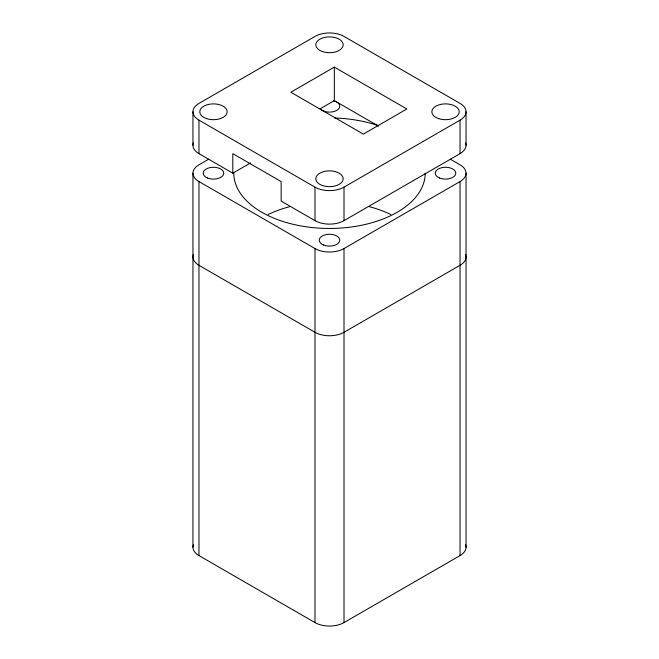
<?xml version="1.0" encoding="UTF-8"?>
<svg xmlns="http://www.w3.org/2000/svg" width="659" height="659" viewBox="0 0 659 659"><rect width="100%" height="100%" fill="white"/><g stroke="black" fill="none" stroke-linecap="round" stroke-linejoin="round"><path stroke-width="0.99" d="M192.955 173.185L192.955 547.217M466.045 547.217L466.045 173.185M334.335 67.119L290.825 92.244L363.34 134.115L406.85 108.99L334.335 67.119L334.335 100.621L378.554 126.149M208.705 159.19L198.969 164.816A20.511 11.846 0 0 0 198.969 181.563L198.969 555.595L314.994 622.582A20.511 11.846 0 0 0 344.006 622.582L460.031 555.595A20.511 11.846 0 0 0 465.608 544.795M320.126 108.817L334.335 100.621M193.392 142.846A20.511 11.846 0 0 0 198.969 153.654L232.808 173.185L250.552 162.946M198.969 120.152L314.994 187.148A20.511 11.846 0 0 0 344.006 187.148L460.031 120.152A20.511 11.846 0 0 0 460.031 103.405L344.006 36.418A20.511 11.846 0 0 0 314.994 36.418L198.969 103.405A20.511 11.846 0 0 0 198.969 120.152L198.969 153.654M232.808 173.185L232.808 153.654L281.154 181.563L281.154 201.102L314.994 220.641A20.511 11.846 0 0 0 344.006 220.641L460.031 153.654A20.511 11.846 0 0 0 465.608 142.846M198.969 181.563L314.994 248.55A20.511 11.846 0 0 0 344.006 248.55L460.031 181.563A20.511 11.846 0 0 0 460.031 164.816L450.295 159.19M466.045 111.783L466.045 145.277M460.031 120.152L460.031 153.654M460.031 181.563L460.031 555.595M344.006 187.148L344.006 220.641M344.006 248.55L344.006 622.582M314.994 187.148L314.994 220.641M314.994 248.55L314.994 622.582M192.955 111.783L192.955 145.277M465.608 254.498A20.511 11.846 0 0 1 460.031 265.297L344.006 332.293A20.511 11.846 0 0 1 314.994 332.293L198.969 265.297A20.511 11.846 0 0 1 193.392 254.498M333.569 100.769A10.256 5.923 0 0 1 336.749 110.391A10.256 5.923 0 0 1 320.085 108.554M425.22 173.185A95.72 55.265 0 0 1 329.5 228.451A95.72 55.265 0 0 1 233.78 173.185M334.451 118.002A95.72 55.265 0 0 1 377.714 125.449M268.172 214.496A95.72 55.265 0 0 1 290.528 206.448M368.472 206.448A95.72 55.265 0 0 1 390.828 214.496M198.969 555.595A20.511 11.846 0 0 1 193.392 544.795M322.663 185.607A13.674 7.892 0 0 0 343.174 178.77A13.674 7.892 0 0 0 322.663 171.933A13.674 7.892 0 0 0 322.663 185.607M438.696 118.62A13.674 7.892 0 0 0 459.208 111.783A13.674 7.892 0 0 0 438.696 104.946A13.674 7.892 0 0 0 438.696 118.62M322.663 51.633A13.674 7.892 0 0 0 343.174 44.796A13.674 7.892 0 0 0 322.663 37.958A13.674 7.892 0 0 0 322.663 51.633M206.629 118.62A13.674 7.892 0 0 0 227.141 111.783A13.674 7.892 0 0 0 206.629 104.946A13.674 7.892 0 0 0 206.629 118.62M439.512 177.988A10.256 5.923 0 0 0 455.731 173.803A10.256 5.923 0 0 0 441.349 167.781A10.256 5.923 0 0 0 439.512 177.988M207.453 177.988A10.256 5.923 0 0 0 223.673 173.803A10.256 5.923 0 0 0 209.29 167.781A10.256 5.923 0 0 0 207.453 177.988M323.478 244.975A10.256 5.923 0 0 0 339.698 240.79A10.256 5.923 0 0 0 325.315 234.769A10.256 5.923 0 0 0 323.478 244.975"/></g></svg>
